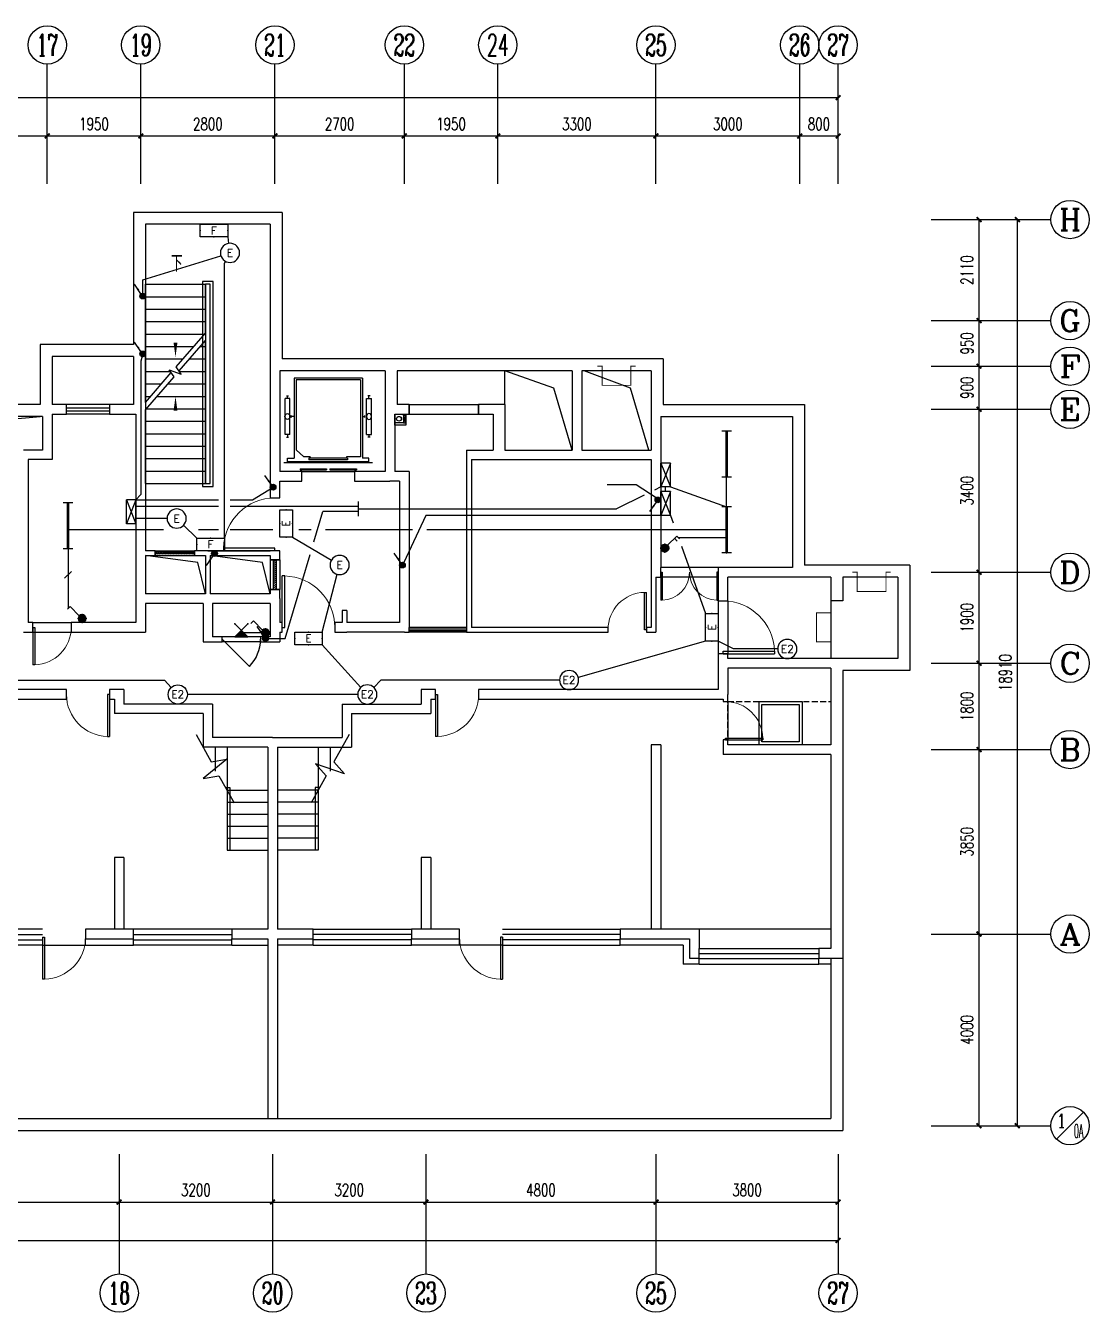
# Model space of a CAD drawing. Extents: x 4483338 to 4539422, y -272073 to -243787.
# Drawn here: x 4517231 to 4539422, y -270634 to -243787 of the extents above; entities that cross this region are included whole.
import ezdxf
from ezdxf.enums import TextEntityAlignment as Align

# ---------------------------------------------------------------- set-up
doc = ezdxf.new("R2010")
doc.units = 0
doc.header["$LTSCALE"] = 1000
doc.header["$MEASUREMENT"] = 0
doc.linetypes.add('2标准层左边户_t8$0$DASH', pattern=[0.35, 0.25, -0.1])
doc.linetypes.add('DASH', pattern=[0.35, 0.25, -0.1])
for name, color, linetype in [('EQUIP-照明', 3, 'Continuous'), ('LAYER3', 7, 'Continuous'), ('LAYER7', 7, 'Continuous'), ('SURFACE', 6, 'Continuous'), ('TEL_TEXT', 7, 'Continuous'), ('图层1', 7, 'Continuous'), ('图层2', 7, 'Continuous')]:
    doc.layers.add(name, color=color, linetype=linetype)
doc.styles.add('_TCH_AXIS', font='COMPLEX', dxfattribs={"bigfont": 'GBCBIG'})
doc.styles.add('_TCH_DIM', font='SIMPLEX', dxfattribs={"bigfont": 'GBCBIG'})
doc.styles.add('_TCH_DIM_T3', font='SIMPLEX', dxfattribs={"width": 0.705882, "bigfont": 'GBCBIG'})
doc.styles.add('_TEL_ATTDEF', font='simplex.shx', dxfattribs={"width": 0.8, "height": 3, "bigfont": 'hztxt.shx'})
doc.styles.add('_TEL_DIM', font='SIMPLEX', dxfattribs={"width": 0.8, "height": 3.5, "bigfont": 'HZTXT'})
doc.styles.get("Standard").update_dxf_attribs({"font": 'gbenor.shx', "bigfont": 'gbcbig.shx'})

# ---------------------------------------------------------------- blocks, each defined once
blk = doc.blocks.new('_ArchTick')
at = {"color": 0, "linetype": 'ByBlock', "const_width": 0.4}
blk.add_lwpolyline([(-0.5, -0.5), (0.5, 0.5)], dxfattribs=at)
blk = doc.blocks.new('A$C489F0888')
at = {"layer": 'LAYER7', "color": 3, "linetype": 'Continuous', "ltscale": 0.001}
for p, q in [((0, 500), (0, 0)), ((0, 0), (200, 500)), ((200, 0), (0, 500)), ((0, 500), (200, 500)), ((200, 500), (200, 0)), ((0, 0), (200, 0))]:
    blk.add_line(p, q, dxfattribs=at)
blk = doc.blocks.new('$equip$00001159')
for p, q in [((-1.2, 0.25), (-1.2, -0.25)), ((-1.2, 0), (1.2, 0)), ((1.2, 0.25), (1.2, -0.25))]:
    blk.add_line(p, q)
at = {"const_width": 0.14}
blk.add_lwpolyline([(-1.2, 0), (1.2, 0)], dxfattribs=at)
at = {"layer": 'EQUIP-照明'}
for p in [(-1.2, 0), (0, 0), (1.2, 0)]:
    blk.add_point(p, dxfattribs=at)
at = {"layer": 'EQUIP-照明', "flags": 9}
blk.add_attdef('A', (0, 0), '', height=0.00002, dxfattribs=at)
blk = doc.blocks.new('$equip$00001963')
for p, q in [((0.147, 0.356), (0.625, 0.833)), ((0.512, 0.72), (0.653, 0.579)), ((0.625, 0.833), (0.766, 0.692))]:
    blk.add_line(p, q)
blk.add_circle((0, 0.208), 0.208)
for p in [(-0.208, 0.208), (0, 0.417), (0, 0), (0.208, 0.208)]:
    blk.add_point(p)
for points in [[(-0.18, 0.313), (0.18, 0.313), (-0.208, 0.208), (0.208, 0.208)], [(-0.18, 0.104), (0.18, 0.104), (-0.208, 0.208), (0.208, 0.208)], [(-0.104, 0.389), (0.104, 0.389), (-0.18, 0.313), (0.18, 0.313)], [(-0.104, 0.028), (0.104, 0.028), (-0.18, 0.104), (0.18, 0.104)], [(0, 0.417), (0, 0.417), (-0.104, 0.389), (0.104, 0.389)], [(0, 0), (0, 0), (-0.104, 0.028), (0.104, 0.028)]]:
    blk.add_solid(points)
at = {"layer": 'TEL_TEXT', "style": '_TEL_DIM', "flags": 1}
blk.add_attdef('A', text='', height=0.00002, dxfattribs=at).set_placement((0, 0), align=Align.MIDDLE_CENTER)
blk = doc.blocks.new('$equip$00001962')
for p, q in [((0.147, 0.356), (0.625, 0.833)), ((0.625, 0.833), (0.766, 0.692))]:
    blk.add_line(p, q)
blk.add_circle((0, 0.208), 0.208)
for p in [(-0.208, 0.208), (0, 0.417), (0, 0), (0.208, 0.208)]:
    blk.add_point(p)
for points in [[(-0.18, 0.313), (0.18, 0.313), (-0.208, 0.208), (0.208, 0.208)], [(-0.18, 0.104), (0.18, 0.104), (-0.208, 0.208), (0.208, 0.208)], [(-0.104, 0.389), (0.104, 0.389), (-0.18, 0.313), (0.18, 0.313)], [(-0.104, 0.028), (0.104, 0.028), (-0.18, 0.104), (0.18, 0.104)], [(0, 0.417), (0, 0.417), (-0.104, 0.389), (0.104, 0.389)], [(0, 0), (0, 0), (-0.104, 0.028), (0.104, 0.028)]]:
    blk.add_solid(points)
at = {"layer": 'TEL_TEXT', "style": '_TEL_DIM', "flags": 1}
blk.add_attdef('A', text='', height=0.00002, dxfattribs=at).set_placement((0, 0), align=Align.MIDDLE_CENTER)
blk = doc.blocks.new('$equip$00001154')
for p, q in [((0, 0.283), (0, -0.283)), ((0, 0.283), (0.566, -0.283)), ((0.566, 0.283), (0, -0.283))]:
    blk.add_line(p, q)
for p in [(0, 0.004), (0.283, 0), (0.566, 0.283), (0.566, -0.283)]:
    blk.add_point(p)
blk.add_solid([(0, -0.283), (0.283, 0), (0, 0.283)])
at = {"layer": 'TEL_TEXT', "style": '_TEL_DIM', "flags": 1}
blk.add_attdef('A', text='', height=0.00002, dxfattribs=at).set_placement((0, 0), align=Align.MIDDLE_CENTER)
blk = doc.blocks.new('$equip$00001838')
blk.add_circle((0, 0), 0.5)
at = {"color": 7, "style": '_TEL_DIM'}
blk.add_attdef('$TEXT$', text='', height=0.4, dxfattribs=at).set_placement((0, 0), align=Align.MIDDLE_CENTER)
at = {"color": 7, "style": '_TEL_DIM', "flags": 1}
blk.add_attdef('A', text='', height=0.00002, dxfattribs=at).set_placement((0, 0), align=Align.MIDDLE_CENTER)
blk = doc.blocks.new('$equip$00001776')
for p, q in [((0.72, 0.66), (-0.72, 0.66)), ((-0.72, 0.66), (-0.72, 0)), ((-0.72, 0), (0.72, 0)), ((0.72, 0), (0.72, 0.66))]:
    blk.add_line(p, q)
for p in [(-0.72, 0.33), (0, 0.66), (0, 0), (0.72, 0.33)]:
    blk.add_point(p)
at = {"color": 7, "style": '_TEL_DIM'}
blk.add_attdef('$TEXT$', text='', height=0.4, dxfattribs=at).set_placement((0, 0.33), align=Align.MIDDLE_CENTER)
at = {"color": 7, "style": '_TEL_DIM', "flags": 1}
blk.add_attdef('A', text='', height=0.00002, dxfattribs=at).set_placement((0, 0), align=Align.MIDDLE_CENTER)
blk = doc.blocks.new('$TCHSYS$WIN2D')
for p, q in [((-0.5, 0.5), (0.5, 0.5)), ((0.5, 0.167), (-0.5, 0.167)), ((0.5, -0.167), (-0.5, -0.167)), ((-0.5, -0.5), (0.5, -0.5))]:
    blk.add_line(p, q)
blk = doc.blocks.new('$TCHSYS$DOOR2D')
for p, q in [((0.45, 0.975), (0.5, 0.975)), ((0.45, 0), (0.45, 0.975)), ((0.5, 0), (0.5, 0.975)), ((0.5, 0), (0.45, 0))]:
    blk.add_line(p, q)
at = {"lineweight": 13}
blk.add_arc((0.475, 0), 0.975, 91.4693, 180, dxfattribs=at)
blk = doc.blocks.new('$WINLIB2D$00000039')
at = {"color": 0}
for points in [[(-0.5, 0.5), (-0.5, -0.5)], [(0.5, 0.5), (-0.5, 0.5)], [(0.5, -0.5), (0.5, 0.5)], [(-0.5, 0.167), (0.5, 0.167)], [(-0.452, -0.167), (-0.5, 0.084)], [(-0.384, -0.167), (-0.448, 0.167)], [(-0.316, -0.167), (-0.38, 0.167)], [(-0.248, -0.167), (-0.312, 0.167)], [(-0.18, -0.167), (-0.244, 0.167)], [(-0.112, -0.167), (-0.176, 0.167)], [(-0.044, -0.167), (-0.108, 0.167)], [(0.024, -0.167), (-0.04, 0.167)], [(0.092, -0.167), (0.028, 0.167)], [(0.16, -0.167), (0.096, 0.167)], [(0.228, -0.167), (0.164, 0.167)], [(0.296, -0.167), (0.232, 0.167)], [(0.364, -0.167), (0.3, 0.167)], [(0.432, -0.167), (0.368, 0.167)], [(0.5, -0.167), (0.436, 0.167)], [(-0.5, -0.167), (0.5, -0.167)], [(0.5, -0.5), (-0.5, -0.5)]]:
    blk.add_lwpolyline(points, dxfattribs=at)
blk = doc.blocks.new('$DorLib2D$00000114')
at = {"color": 0}
blk.add_line((0.5, 0), (-0.207, 0.707), dxfattribs=at)
blk.add_arc((0.5, 0), 1, 135, 180, dxfattribs=at)
blk = doc.blocks.new('$DorLib2D$00000001')
for p, q in [((0.45, 0.975), (0.5, 0.975)), ((0.45, 0), (0.45, 0.975)), ((0.5, 0), (0.5, 0.975)), ((0.5, 0), (0.45, 0))]:
    blk.add_line(p, q)
at = {"lineweight": 13}
blk.add_arc((0.475, 0), 0.975, 91.4693, 180, dxfattribs=at)
blk = doc.blocks.new('$DORLIB2D$00000127')
at = {"color": 0}
for points in [[(-0.533, 0.795), (-0.533, 0.69)], [(-0.033, 0.795), (-0.533, 0.795)], [(-0.033, 0.795), (-0.033, 0.69)], [(0.533, 0.795), (0.033, 0.795)], [(0.033, 0.795), (0.033, 0.69)], [(0.533, 0.795), (0.533, 0.69)], [(-0.033, 0.69), (-0.533, 0.69)], [(0.5, 0.5), (-0.5, 0.5)], [(0.533, 0.69), (0.033, 0.69)]]:
    blk.add_lwpolyline(points, dxfattribs=at)
blk = doc.blocks.new('$DorLib2D$00000002')
for p, q in [((-0.5, 0), (-0.5, 0.4875)), ((-0.475, 0.4875), (-0.5, 0.4875)), ((-0.475, 0), (-0.475, 0.4875)), ((0.475, 0), (0.475, 0.4875)), ((0.475, 0.4875), (0.5, 0.4875)), ((0.5, 0), (0.5, 0.4875)), ((-0.5, 0), (-0.475, 0)), ((0.5, 0), (0.475, 0))]:
    blk.add_line(p, q)
at = {"lineweight": 13}
for centre, start, end in [((-0.4875, 0), 0, 88.53072), ((0.4875, 0), 91.46928, 180)]:
    blk.add_arc(centre, 0.4875, start, end, dxfattribs=at)

msp = doc.modelspace()

# ---------------------------------------------------------------- hatches: boundary and pattern name
at = {"layer": 'LAYER3'}
h = msp.add_hatch(color=0, dxfattribs=at)
edge = h.paths.add_edge_path()
edge.add_arc((4519671, -249428), 60, 0, 360)
h = msp.add_hatch(color=0, dxfattribs=at)
edge = h.paths.add_edge_path()
edge.add_arc((4519671, -250636), 60, 0, 360)
h = msp.add_hatch(color=0, dxfattribs=at)
edge = h.paths.add_edge_path()
edge.add_arc((4522391, -253416), 60, 0, 360)
h = msp.add_hatch(color=0, dxfattribs=at)
edge = h.paths.add_edge_path()
edge.add_arc((4530421, -253682), 60, 0, 360)
h = msp.add_hatch(color=0, dxfattribs=at)
edge = h.paths.add_edge_path()
edge.add_arc((4521170, -254801), 60, 0, 360)
h = msp.add_hatch(color=0, dxfattribs=at)
edge = h.paths.add_edge_path()
edge.add_arc((4525091, -255041), 60, 0, 360)
h = msp.add_hatch(color=0, dxfattribs=at)
edge = h.paths.add_edge_path()
edge.add_arc((4522231, -256571), 60, 0, 360)

# ---------------------------------------------------------------- linework, layer by layer
at = {"color": 7}
for p, q in [((4517681, -247087), (4517681, -244587)), ((4519631, -247087), (4519631, -244587)), ((4522431, -247087), (4522431, -244587)), ((4525131, -247087), (4525131, -244587)), ((4527081, -247087), (4527081, -244587)), ((4530381, -247087), (4530381, -244587)), ((4533381, -247087), (4533381, -244587)), ((4534181, -247087), (4534181, -244587)), ((4534181, -247087), (4534181, -245037)), ((4486981, -245287), (4534181, -245287)), ((4517681, -247087), (4517681, -245837)), ((4517681, -247087), (4517681, -245837)), ((4519631, -247087), (4519631, -245837)), ((4519631, -247087), (4519631, -245837)), ((4522431, -247087), (4522431, -245837)), ((4522431, -247087), (4522431, -245837)), ((4525131, -247087), (4525131, -245837)), ((4525131, -247087), (4525131, -245837)), ((4527081, -247087), (4527081, -245837)), ((4527081, -247087), (4527081, -245837)), ((4530381, -247087), (4530381, -245837)), ((4530381, -247087), (4530381, -245837)), ((4533381, -247087), (4533381, -245837)), ((4533381, -247087), (4533381, -245837)), ((4534181, -247087), (4534181, -245837)), ((4514381, -246087), (4517681, -246087)), ((4517681, -246087), (4519631, -246087)), ((4519631, -246087), (4522431, -246087)), ((4522431, -246087), (4525131, -246087)), ((4525131, -246087), (4527081, -246087)), ((4527081, -246087), (4530381, -246087)), ((4530381, -246087), (4533381, -246087)), ((4533381, -246087), (4534181, -246087)), ((4519481, -247681), (4519481, -250441)), ((4522581, -247681), (4519481, -247681)), ((4522581, -247681), (4522581, -250741)), ((4519731, -247931), (4519731, -250541)), ((4522331, -247931), (4519731, -247931)), ((4522331, -247931), (4522331, -250891)), ((4536122, -247831), (4538622, -247831)), ((4536122, -247831), (4538172, -247831)), ((4536122, -247831), (4537372, -247831)), ((4537122, -249941), (4537122, -247831)), ((4537922, -266741), (4537922, -247831)), ((4519731, -251647), (4519731, -249181)), ((4519731, -249181), (4520981, -249181)), ((4520981, -250203), (4520981, -249181)), ((4519731, -249441), (4520981, -249441)), ((4519731, -249701), (4520981, -249701)), ((4536122, -249941), (4538622, -249941)), ((4536122, -249941), (4537372, -249941)), ((4536122, -249941), (4537372, -249941)), ((4537122, -250891), (4537122, -249941)), ((4519731, -249961), (4520981, -249961)), ((4520373, -250906), (4520981, -250203)), ((4517531, -250441), (4517531, -251691)), ((4519481, -250441), (4517531, -250441)), ((4519731, -250221), (4520965, -250221)), ((4520431, -250991), (4520981, -250356)), ((4520981, -253341), (4520981, -250356)), ((4517781, -250691), (4517781, -251691)), ((4519481, -250691), (4517781, -250691)), ((4519481, -250691), (4519481, -251691)), ((4519731, -250481), (4520740, -250481)), ((4519731, -250541), (4519731, -251791)), ((4519731, -250741), (4520515, -250741)), ((4520647, -250741), (4520981, -250741)), ((4520872, -250481), (4520981, -250481)), ((4524831, -250741), (4522581, -250741)), ((4528731, -250741), (4524831, -250741)), ((4530531, -250741), (4528731, -250741)), ((4530531, -250741), (4530531, -251691)), ((4519731, -251001), (4520251, -251001)), ((4520326, -251112), (4520226, -250964)), ((4520226, -250964), (4520477, -251060)), ((4520477, -251060), (4520373, -250906)), ((4520437, -251001), (4520981, -251001)), ((4522331, -250891), (4522331, -253191)), ((4522531, -250991), (4522531, -253091)), ((4524731, -250991), (4522531, -250991)), ((4524731, -250991), (4524731, -251791)), ((4524981, -250991), (4524981, -251691)), ((4528631, -250991), (4524981, -250991)), ((4527231, -251691), (4527231, -250991)), ((4528631, -250991), (4528631, -252641)), ((4528831, -250991), (4528831, -252641)), ((4530281, -250991), (4528831, -250991)), ((4530281, -250991), (4530281, -251791)), ((4536122, -250891), (4538622, -250891)), ((4536122, -250891), (4537372, -250891)), ((4536122, -250891), (4537372, -250891)), ((4537122, -251791), (4537122, -250891)), ((4519731, -251647), (4520268, -251026)), ((4519731, -251799), (4520326, -251112)), ((4519731, -251261), (4520065, -251261)), ((4520197, -251261), (4520981, -251261)), ((4524258, -251139), (4522829, -251139)), ((4522829, -251139), (4522829, -252814)), ((4524216, -251178), (4522871, -251178)), ((4522871, -251178), (4522871, -252635)), ((4524216, -251178), (4524216, -252783)), ((4524258, -251139), (4524258, -252814)), ((4519731, -251521), (4519839, -251521)), ((4519972, -251521), (4520981, -251521)), ((4522671, -251513), (4522717, -251513)), ((4522694, -251563), (4522694, -251513)), ((4524416, -251513), (4524370, -251513)), ((4524393, -251563), (4524393, -251513)), ((4517531, -251691), (4514381, -251691)), ((4518081, -251691), (4517781, -251691)), ((4518081, -251891), (4518081, -251691)), ((4519481, -251691), (4518981, -251691)), ((4518981, -251691), (4518981, -251891)), ((4519731, -251791), (4519731, -254741)), ((4519731, -253341), (4519731, -251799)), ((4519747, -251781), (4520981, -251781)), ((4522644, -252320), (4522644, -251563)), ((4522744, -251563), (4522644, -251563)), ((4522744, -252320), (4522744, -251563)), ((4524343, -252320), (4524343, -251563)), ((4524343, -251563), (4524443, -251563)), ((4524443, -252320), (4524443, -251563)), ((4524731, -251791), (4524731, -253091)), ((4525231, -251691), (4524981, -251691)), ((4525231, -251891), (4525231, -251691)), ((4525231, -251691, 800), (4526681, -251691, 800)), ((4527231, -251691), (4526681, -251691)), ((4526681, -251691), (4526681, -251891)), ((4527231, -251691), (4527231, -252641)), ((4530281, -251791), (4530281, -252641)), ((4530531, -251691), (4533481, -251691)), ((4533481, -251691), (4533481, -255041)), ((4536122, -251791), (4538622, -251791)), ((4536122, -251791), (4537372, -251791)), ((4536122, -251791), (4537372, -251791)), ((4537122, -255191), (4537122, -251791)), ((4517581, -251941), (4514481, -251941)), ((4517581, -251941), (4517581, -252641)), ((4517781, -251891), (4517781, -252841)), ((4517781, -251891), (4518081, -251891)), ((4518981, -251891), (4519531, -251891)), ((4519531, -251891), (4519531, -254841)), ((4519731, -252041), (4520981, -252041)), ((4522778, -251965), (4522778, -251919)), ((4522829, -251942), (4522778, -251942)), ((4524258, -251942), (4524309, -251942)), ((4524309, -251965), (4524309, -251919)), ((4524931, -251891), (4525231, -251891)), ((4524931, -251891), (4524931, -253091)), ((4525231, -251891, 800), (4526681, -251891, 800)), ((4526681, -251891), (4526981, -251891)), ((4526981, -251891), (4526981, -252641)), ((4530481, -251941), (4533231, -251941)), ((4530481, -251941), (4530481, -252741)), ((4533231, -251941), (4533231, -255091)), ((4519731, -252301), (4520981, -252301)), ((4522744, -252320), (4522644, -252320)), ((4522694, -252320), (4522694, -252371)), ((4524343, -252320), (4524443, -252320)), ((4524393, -252320), (4524393, -252371)), ((4519731, -252561), (4520981, -252561)), ((4522671, -252371), (4522717, -252371)), ((4524416, -252371), (4524370, -252371)), ((4517581, -252641), (4517181, -252641)), ((4517281, -252841), (4517281, -256241)), ((4517781, -252841), (4517281, -252841)), ((4519731, -252821), (4520981, -252821)), ((4522694, -252814), (4522829, -252814)), ((4522694, -252884), (4522694, -252814)), ((4524393, -252884), (4522694, -252884)), ((4523034, -252783), (4522871, -252635)), ((4523165, -252783), (4523034, -252783)), ((4523947, -252814), (4523140, -252814)), ((4523140, -252814), (4523140, -252845)), ((4523947, -252845), (4523140, -252845)), ((4523165, -252783), (4523165, -252814)), ((4523922, -252783), (4523922, -252814)), ((4524216, -252783), (4523922, -252783)), ((4523947, -252814), (4523947, -252845)), ((4524393, -252814), (4524258, -252814)), ((4524393, -252884), (4524393, -252814)), ((4526431, -252641), (4526981, -252641)), ((4526431, -252641), (4526431, -256341)), ((4526531, -252841), (4527081, -252841)), ((4526531, -252841), (4526531, -256341)), ((4527081, -252841), (4528731, -252841)), ((4527231, -252641), (4528631, -252641)), ((4528731, -252841), (4530281, -252841)), ((4528831, -252641), (4530281, -252641)), ((4530281, -252841), (4530281, -255191)), ((4530481, -252741), (4530481, -255091)), ((4519731, -253081), (4520981, -253081)), ((4522993, -253091), (4522531, -253091)), ((4524468, -252907), (4522618, -252907)), ((4522993, -253291), (4522993, -253091)), ((4524731, -253091), (4524093, -253091)), ((4524093, -253091), (4524093, -253291)), ((4525231, -253091), (4524931, -253091)), ((4525231, -253091), (4525231, -256341)), ((4519731, -253341), (4520981, -253341)), ((4522331, -253191), (4522331, -253641)), ((4522531, -253641), (4522531, -253291)), ((4522531, -253291), (4522993, -253291)), ((4524093, -253291), (4524831, -253291)), ((4525031, -253291), (4524831, -253291)), ((4525031, -253291), (4525031, -256241)), ((4522331, -253641), (4522531, -253641)), ((4519931, -254741), (4519731, -254741)), ((4519931, -254841), (4519931, -254741)), ((4521030, -254741), (4520751, -254741)), ((4520751, -254741), (4520751, -254841)), ((4521030, -254741), (4522331, -254741)), ((4522531, -254741), (4522331, -254741)), ((4522531, -254841), (4522531, -254741)), ((4519531, -254841), (4519531, -255741)), ((4519731, -254841), (4519931, -254841)), ((4519731, -254841), (4519731, -255641)), ((4520751, -254841), (4520981, -254841)), ((4520981, -254841), (4520981, -255641)), ((4521081, -254841), (4521081, -255641)), ((4521081, -254841), (4522331, -254841)), ((4522331, -254841), (4522331, -254931)), ((4522331, -254931), (4522531, -254931)), ((4522531, -254931), (4522531, -254841)), ((4534181, -255041), (4533481, -255041)), ((4535681, -255041), (4534181, -255041)), ((4535681, -255041), (4535681, -257241)), ((4530281, -255191), (4530281, -256341)), ((4530381, -255291), (4530481, -255291)), ((4530381, -255291), (4530381, -256441)), ((4531681, -255091), (4530481, -255091)), ((4530481, -255291), (4530481, -255091)), ((4531681, -255291), (4530481, -255291)), ((4531781, -255091), (4531681, -255091)), ((4531681, -255091), (4531681, -255291)), ((4531681, -255291), (4531681, -255791)), ((4533231, -255091), (4531781, -255091)), ((4533381, -255291), (4531881, -255291)), ((4531881, -255791), (4531881, -255291)), ((4534031, -255291), (4533381, -255291)), ((4534031, -255291), (4534031, -255791)), ((4534281, -255291), (4534281, -255791)), ((4535431, -255291), (4534281, -255291)), ((4535431, -255291), (4535431, -256991)), ((4536122, -255191), (4538622, -255191)), ((4536122, -255191), (4537372, -255191)), ((4536122, -255191), (4537372, -255191)), ((4537122, -257091), (4537122, -255191)), ((4522531, -255551), (4522331, -255551)), ((4522331, -255551), (4522331, -255641)), ((4522531, -255741), (4522531, -255551)), ((4519531, -255741), (4519531, -256241)), ((4520981, -255641), (4519731, -255641)), ((4520931, -255841), (4519731, -255841)), ((4519731, -255841), (4519731, -256441)), ((4520931, -255841), (4520931, -256641)), ((4522331, -255641), (4521081, -255641)), ((4522331, -255841), (4521131, -255841)), ((4521131, -255841), (4521131, -256541)), ((4522331, -255841), (4522331, -256341)), ((4522531, -255741), (4522531, -256241)), ((4531681, -255791), (4531881, -255791)), ((4531681, -255791), (4531681, -256891)), ((4531881, -255791), (4531881, -256891)), ((4534031, -255791), (4534031, -256991)), ((4534281, -255791), (4534031, -255791)), ((4523831, -255991), (4523831, -256241)), ((4523931, -255991), (4523831, -255991)), ((4523931, -255991), (4523931, -256241)), ((4517381, -256241), (4517281, -256241)), ((4517381, -256241), (4518181, -256241)), ((4517381, -256441), (4517381, -256241)), ((4519531, -256241), (4518181, -256241)), ((4518181, -256241), (4518181, -256441)), ((4522331, -256341), (4522331, -256541)), ((4522581, -256241), (4522531, -256241)), ((4522581, -256441), (4522581, -256241)), ((4523831, -256241), (4523681, -256241)), ((4523681, -256241), (4523681, -256441)), ((4525031, -256241), (4523931, -256241)), ((4525231, -256441), (4525231, -256341)), ((4526431, -256341), (4526431, -256441)), ((4529381, -256341), (4526531, -256341)), ((4529381, -256441), (4529381, -256341)), ((4530281, -256341), (4530181, -256341)), ((4530181, -256341), (4530181, -256441)), ((4517181, -256441), (4517381, -256441)), ((4517381, -256441), (4518181, -256441)), ((4518181, -256441), (4519731, -256441)), ((4520931, -256641), (4521331, -256641)), ((4521331, -256541), (4521131, -256541)), ((4521331, -256641), (4521331, -256541)), ((4522131, -256541), (4521331, -256541)), ((4522131, -256641), (4521331, -256641)), ((4522331, -256541), (4522131, -256541)), ((4522131, -256541), (4522131, -256641)), ((4522131, -256641), (4522531, -256641)), ((4522531, -256441), (4522581, -256441)), ((4522531, -256441), (4522531, -256641)), ((4523681, -256441), (4523931, -256441)), ((4525131, -256441), (4523931, -256441)), ((4525131, -256441), (4525231, -256441)), ((4526431, -256441), (4526531, -256441)), ((4526531, -256441), (4529381, -256441)), ((4530181, -256441), (4530381, -256441)), ((4531881, -256891), (4531681, -256891)), ((4531681, -256891), (4531681, -257091)), ((4531881, -256991), (4531881, -256891)), ((4531681, -257091), (4531681, -257641)), ((4534181, -256991), (4531881, -256991)), ((4535431, -256991), (4534181, -256991)), ((4536122, -257091), (4538622, -257091)), ((4536122, -257091), (4537372, -257091)), ((4536122, -257091), (4537372, -257091)), ((4537122, -258891), (4537122, -257091)), ((4531881, -257191), (4531881, -257741)), ((4534031, -257191), (4531881, -257191)), ((4534031, -257191), (4534031, -258791)), ((4534281, -257241), (4534281, -258891)), ((4535681, -257241), (4534281, -257241)), ((4518081, -257641), (4513081, -257641)), ((4518081, -257841), (4518081, -257641)), ((4519281, -257641), (4518981, -257641)), ((4518981, -257641), (4518981, -257841)), ((4519281, -257641), (4519281, -257941)), ((4525481, -257641), (4525481, -257941)), ((4525781, -257641), (4525481, -257641)), ((4525781, -257841), (4525781, -257641)), ((4531681, -257641), (4526681, -257641)), ((4526681, -257641), (4526681, -257841)), ((4512981, -257841), (4518081, -257841)), ((4518981, -257841), (4519081, -257841)), ((4519081, -257841), (4519081, -258141)), ((4521131, -257941), (4519281, -257941)), ((4521131, -257941), (4521131, -258641)), ((4523831, -257941), (4525481, -257941)), ((4523831, -257941), (4523831, -258641)), ((4525681, -257841), (4525681, -258141)), ((4525681, -257841), (4525781, -257841)), ((4526681, -257841), (4531781, -257841)), ((4531781, -257841), (4531781, -257891)), ((4531781, -257891), (4531881, -257891)), ((4531881, -257891), (4531881, -257741)), ((4531881, -257891), (4531881, -258691)), ((4520931, -258141), (4519081, -258141)), ((4520931, -258141), (4520931, -258841)), ((4524031, -258141), (4525681, -258141)), ((4524031, -258141), (4524031, -258841)), ((4522381, -258641), (4521131, -258641)), ((4522381, -258641), (4523831, -258641)), ((4530281, -258791), (4530281, -262641)), ((4530481, -258791), (4530281, -258791)), ((4530481, -258791), (4530481, -262641)), ((4531881, -258691), (4531781, -258691)), ((4531781, -258691), (4531781, -258991)), ((4531881, -258791), (4531881, -258691)), ((4534031, -258791), (4531881, -258791)), ((4522281, -258841), (4520931, -258841)), ((4521181, -258841), (4521181, -259345)), ((4521431, -258841), (4521431, -259741)), ((4522281, -258841), (4522281, -262641)), ((4522481, -258841), (4524031, -258841)), ((4522481, -258841), (4522481, -262641)), ((4523331, -258841), (4523331, -259741)), ((4523581, -258841), (4523581, -259345)), ((4534031, -258991), (4531781, -258991)), ((4534031, -258991), (4534031, -263041)), ((4534281, -258891), (4534281, -263241)), ((4536122, -258891), (4538622, -258891)), ((4536122, -258891), (4537372, -258891)), ((4536122, -258891), (4537372, -258891)), ((4537122, -262741), (4537122, -258891)), ((4521398, -259681), (4521491, -259681)), ((4521431, -259741), (4522281, -259741)), ((4521491, -259681), (4521491, -260991)), ((4523331, -259741), (4522481, -259741)), ((4523364, -259681), (4523271, -259681)), ((4523271, -259681), (4523271, -260991)), ((4521431, -259991), (4522281, -259991)), ((4523331, -259991), (4522481, -259991)), ((4521431, -260241), (4522281, -260241)), ((4523331, -260241), (4522481, -260241)), ((4521431, -260491), (4522281, -260491)), ((4523331, -260491), (4522481, -260491)), ((4521431, -260741), (4522281, -260741)), ((4523331, -260741), (4522481, -260741)), ((4519081, -261141), (4519081, -262641)), ((4519281, -261141), (4519081, -261141)), ((4519281, -261141), (4519281, -262641)), ((4521431, -260991), (4522281, -260991)), ((4523331, -260991), (4522481, -260991)), ((4525481, -261141), (4525481, -262641)), ((4525681, -261141), (4525481, -261141)), ((4525681, -261141), (4525681, -262641)), ((4519481, -262641), (4518481, -262641)), ((4518481, -262641), (4518481, -262841)), ((4519281, -262641), (4519081, -262641)), ((4519481, -262841), (4519481, -262641)), ((4522281, -262641), (4521531, -262641)), ((4521531, -262641), (4521531, -262841)), ((4523231, -262641), (4522481, -262641)), ((4523231, -262841), (4523231, -262641)), ((4526281, -262641), (4525281, -262641)), ((4525281, -262641), (4525281, -262841)), ((4525681, -262641), (4525481, -262641)), ((4526281, -262841), (4526281, -262641)), ((4531281, -262641), (4529631, -262641)), ((4529631, -262641), (4529631, -262841)), ((4530481, -262641), (4530281, -262641)), ((4534031, -262641), (4531281, -262641)), ((4531281, -262641), (4531281, -263041)), ((4536122, -262741), (4538622, -262741)), ((4536122, -262741), (4537372, -262741)), ((4536122, -262741), (4537372, -262741)), ((4537122, -266741), (4537122, -262741)), ((4517581, -262971), (4518481, -262971)), ((4518481, -262841), (4519481, -262841)), ((4521531, -262841), (4522281, -262841)), ((4522281, -262841), (4522281, -266591)), ((4522481, -262841), (4523231, -262841)), ((4522481, -262841), (4522481, -266591)), ((4525281, -262841), (4526281, -262841)), ((4527181, -262971), (4526281, -262971)), ((4529631, -262841), (4531081, -262841)), ((4531081, -262841), (4531081, -263241)), ((4531281, -263241), (4531281, -263041)), ((4531281, -263041), (4531281, -263041)), ((4534031, -263041), (4533781, -263041)), ((4533781, -263041), (4533781, -263241)), ((4531081, -263241), (4531281, -263241)), ((4533781, -263241), (4534281, -263241)), ((4534031, -263241), (4534031, -266591)), ((4534281, -263241), (4534281, -266841)), ((4538739, -267024), (4539305, -266459)), ((4510581, -266591), (4522381, -266591)), ((4510581, -266841), (4522381, -266841)), ((4522381, -266591), (4534031, -266591)), ((4522381, -266841), (4534281, -266841)), ((4536122, -266741), (4538622, -266741)), ((4536122, -266741), (4538172, -266741)), ((4536122, -266741), (4537372, -266741)), ((4519181, -267334), (4519181, -269834)), ((4519181, -267334), (4519181, -268584)), ((4519181, -267334), (4519181, -268584)), ((4522381, -267334), (4522381, -269834)), ((4522381, -267334), (4522381, -268584)), ((4522381, -267334), (4522381, -268584)), ((4525581, -267334), (4525581, -269834)), ((4525581, -267334), (4525581, -268584)), ((4525581, -267334), (4525581, -268584)), ((4530381, -267334), (4530381, -269834)), ((4530381, -267334), (4530381, -268584)), ((4530381, -267334), (4530381, -268584)), ((4534181, -267334), (4534181, -269834)), ((4534181, -267334), (4534181, -269384)), ((4534181, -267334), (4534181, -268584)), ((4514381, -268334), (4519181, -268334)), ((4519181, -268334), (4522381, -268334)), ((4522381, -268334), (4525581, -268334)), ((4525581, -268334), (4530381, -268334)), ((4530381, -268334), (4534181, -268334)), ((4486981, -269134), (4534181, -269134))]:
    msp.add_line(p, q, dxfattribs=at)
at = {"color": 7, "linetype": 'DASH'}
for p, q in [((4525231, -251691), (4525231, -251891)), ((4526681, -251891), (4526681, -251691))]:
    msp.add_line(p, q, dxfattribs=at)
at = {"color": 7, "linetype": '2标准层左边户_t8$0$DASH', "ltscale": 10}
for p, q in [((4525161, -252071), (4525111, -251921)), ((4525111, -252071), (4525161, -251921))]:
    msp.add_line(p, q, dxfattribs=at)
at = {"color": 7}
for points in [[(4520356, -249021, 0, 0, 0), (4520356, -250701, 0, 80, 0), (4520356, -250401, 0, 0, 0)], [(4520356, -253501, 0, 0, 0), (4520356, -251521, 0, 80, 0), (4520356, -251821, 0, 0, 0)]]:
    msp.add_lwpolyline(points, format="xyseb", dxfattribs=at)
for points in [[(4521141, -249121), (4520921, -249121), (4520921, -253401), (4521141, -253401)], [(4521081, -249181), (4520981, -249181), (4520981, -253341), (4521081, -253341)], [(4525070, -252014), (4525080, -252014), (4525080, -251964), (4525070, -251964)], [(4533431, -258791), (4532531, -258791), (4532531, -257891), (4533431, -257891)], [(4533371, -258731), (4532591, -258731), (4532591, -257951), (4533371, -257951)]]:
    msp.add_lwpolyline(points, close=True, dxfattribs=at)
for points in [[(4528631, -252641), (4528253, -251347), (4527231, -250991)], [(4530231, -252641), (4529853, -251347), (4528881, -250991)], [(4514531, -252641), (4514897, -252179), (4517531, -251941)], [(4525161, -251891), (4525161, -252121), (4524931, -252121)], [(4525111, -251891), (4525111, -252071), (4524931, -252071)], [(4524931, -252121), (4524931, -251891), (4525161, -251891)], [(4520981, -255641), (4520819, -254990), (4519731, -254841)], [(4522331, -255641), (4522169, -254990), (4521081, -254841)], [(4520785, -258579), (4521099, -259144), (4521430, -259091), (4520933, -259494), (4521263, -259439), (4521577, -260004)], [(4523977, -258579), (4523663, -259144), (4523883, -259397), (4523278, -259188), (4523499, -259439), (4523185, -260004)], [(4521431, -259741), (4521431, -260991)], [(4523331, -259741), (4523331, -260991)]]:
    msp.add_lwpolyline(points, dxfattribs=at)
at = {"color": 7, "const_width": 20}
for points in [[(4529956, -250891), (4529856, -250891), (4529856, -251291), (4529256, -251291), (4529256, -250891), (4529156, -250891)], [(4534481, -255191), (4534581, -255191), (4534581, -255591), (4535181, -255591), (4535181, -255191), (4535281, -255191)], [(4534031, -256041), (4533731, -256041), (4533731, -256641), (4534031, -256641)]]:
    msp.add_lwpolyline(points, dxfattribs=at)
at = {"color": 7, "linetype": '2标准层左边户_t8$0$DASH', "ltscale": 10}
msp.add_lwpolyline([(4525161, -252071), (4525161, -251921), (4525111, -251921), (4525111, -252071)], close=True, dxfattribs=at)
at = {"color": 7, "linetype": 'DASH', "ltscale": 0.5}
msp.add_lwpolyline([(4531881, -257891), (4534031, -257891), (4534031, -258791), (4531881, -258791)], close=True, dxfattribs=at)
at = {"color": 7}
for centre in [(4517681, -244187), (4519631, -244187), (4522431, -244187), (4525131, -244187), (4527081, -244187), (4530381, -244187), (4533381, -244187), (4534181, -244187), (4539022, -247831), (4539022, -249941), (4539022, -250891), (4539022, -251791), (4539022, -255191), (4539022, -257091), (4539022, -258891), (4539022, -262741), (4539022, -266741), (4519181, -270234), (4522381, -270234), (4525581, -270234), (4530381, -270234), (4534181, -270234)]:
    msp.add_circle(centre, 400, dxfattribs=at)
at = {"color": 7, "ltscale": 30}
msp.add_circle((4525018, -251988), 50, dxfattribs=at)
at = {"color": 7}
msp.add_ellipse((4522694, -251942), major_axis=(0, 60.1), ratio=0.918919, start_param=4.712389, end_param=10.995574, dxfattribs=at)
at = {"color": 7, "extrusion": (0, 0, -1)}
msp.add_ellipse((4524393, -251942), major_axis=(0, 60.1), ratio=0.918919, start_param=-1.570796, end_param=4.712389, dxfattribs=at)
at = {"layer": 'LAYER3', "color": 0}
for p, q in [((4519636, -249379), (4519499, -249182)), ((4519636, -250587), (4519499, -250391)), ((4522356, -253367), (4522219, -253171)), ((4530386, -253731), (4530249, -253927)), ((4521136, -254851), (4520998, -255047)), ((4525056, -254992), (4524919, -254795)), ((4522196, -256522), (4522059, -256326))]:
    msp.add_line(p, q, dxfattribs=at)
for points in [[(4519499, -249182, 0, 40, 0), (4519587, -249309, 40, 40, 0)], [(4519499, -250391, 0, 40, 0), (4519587, -250517, 40, 40, 0)], [(4522219, -253171, 0, 40, 0), (4522307, -253297, 40, 40, 0)], [(4530249, -253927, 0, 40, 0), (4530337, -253801, 40, 40, 0)], [(4520998, -255047, 0, 40, 0), (4521087, -254920, 40, 40, 0)], [(4524919, -254795, 0, 40, 0), (4525007, -254922, 40, 40, 0)], [(4522059, -256326, 0, 40, 0), (4522147, -256452, 40, 40, 0)]]:
    msp.add_lwpolyline(points, format="xyseb", dxfattribs=at)
for centre in [(4519671, -249428), (4519671, -250636), (4522391, -253416), (4530421, -253682), (4521170, -254801), (4525091, -255041), (4522231, -256571)]:
    msp.add_circle(centre, 60, dxfattribs=at)
at = {"layer": 'SURFACE'}
for p, q in [((4518481, -262971), (4518481, -262841)), ((4518481, -262971), (4519481, -262971)), ((4519481, -262971), (4519481, -262841)), ((4521531, -262971), (4521531, -262841)), ((4521531, -262971), (4522281, -262971)), ((4523231, -262971), (4522481, -262971)), ((4523231, -262971), (4523231, -262841)), ((4525281, -262971), (4525281, -262841)), ((4526281, -262971), (4525281, -262971)), ((4526281, -262971), (4526281, -262841)), ((4529631, -262971), (4529631, -262841)), ((4530951, -262971), (4529631, -262971)), ((4530951, -262971), (4530951, -263371)), ((4531281, -263371), (4531281, -263241)), ((4533781, -263371), (4533781, -263241)), ((4531281, -263371), (4530951, -263371)), ((4534031, -263371), (4533781, -263371))]:
    msp.add_line(p, q, dxfattribs=at)
at = {"layer": 'TEL_TEXT'}
for p, q in [((4529965, -253366), (4529365, -253366)), ((4530405, -253651), (4529965, -253366))]:
    msp.add_line(p, q, dxfattribs=at)
at = {"layer": 'TEL_TEXT', "color": 0}
msp.add_line((4518184, -255174), (4518042, -255316), dxfattribs=at)
at = {"layer": '图层1', "color": 4}
for p, q in [((4521446, -248195), (4521465, -248329)), ((4519671, -249091), (4521303, -248586)), ((4521376, -248747), (4521400, -248703)), ((4521376, -254477), (4521376, -248747)), ((4519671, -249428), (4519671, -249091)), ((4519671, -250636), (4519630, -250786)), ((4519630, -250786), (4519630, -253569)), ((4521965, -253682), (4522391, -253416)), ((4530481, -253412), (4530350, -253476)), ((4530581, -253504), (4530581, -253412)), ((4530681, -253412), (4531856, -253824)), ((4531856, -253824), (4531856, -253209)), ((4519630, -253569), (4519531, -253682)), ((4519531, -253682), (4521256, -253682)), ((4521496, -253682), (4521965, -253682)), ((4530138, -253581), (4529559, -253867)), ((4519531, -253812), (4521256, -253812)), ((4521496, -253812), (4521961, -253812)), ((4521961, -253812), (4524167, -253812)), ((4523242, -254556), (4523431, -253922)), ((4524167, -253922), (4523431, -253922)), ((4524167, -253867), (4529559, -253867)), ((4520181, -254071), (4519531, -254071)), ((4520800, -254477), (4520525, -254210)), ((4525580, -254004), (4525117, -254986)), ((4530481, -254004), (4525580, -254004)), ((4530681, -254004), (4530737, -254160)), ((4520104, -254304), (4518113, -254304)), ((4521256, -254304), (4520839, -254304)), ((4521994, -254304), (4521496, -254304)), ((4522386, -254304), (4521994, -254304)), ((4522795, -254462), (4523608, -254940)), ((4523190, -254304), (4522926, -254304)), ((4525304, -254304), (4523484, -254304)), ((4531856, -254304), (4525600, -254304)), ((4530843, -254466), (4531856, -254466)), ((4518113, -254701), (4518113, -255951)), ((4530913, -254649), (4531417, -256053)), ((4522644, -256571), (4523165, -254818)), ((4523419, -256441), (4523731, -255234)), ((4522231, -256458), (4521728, -256458)), ((4522231, -256571), (4522644, -256571)), ((4531417, -256629), (4528761, -257387)), ((4532000, -256792), (4531681, -256629)), ((4523419, -256705), (4524223, -257593)), ((4532921, -256792), (4532000, -256792)), ((4516394, -257441), (4520125, -257441)), ((4520125, -257441), (4520268, -257595)), ((4524637, -257441), (4524494, -257595)), ((4528368, -257441), (4524637, -257441)), ((4524158, -257741), (4520604, -257741))]:
    msp.add_line(p, q, dxfattribs=at)
at = {"layer": '图层1', "color": 1}
msp.add_line((4524167, -253712), (4524167, -254022), dxfattribs=at)

# ---------------------------------------------------------------- block references
at = {"color": 7, "xscale": 100, "yscale": 100, "zscale": 100}
for p in [(4534181, -245287), (4517681, -246087), (4519631, -246087), (4522431, -246087), (4525131, -246087), (4527081, -246087), (4530381, -246087), (4533381, -246087), (4534181, -246087), (4519181, -268334), (4522381, -268334), (4525581, -268334), (4530381, -268334), (4534181, -268334), (4534181, -269134)]:
    msp.add_blockref('_ArchTick', p, dxfattribs=at)
at = {"color": 7}
for name, p, xscale, yscale, zscale, rotation in [('_ArchTick', (4517681, -246087), 100, 100, 100, 180), ('_ArchTick', (4519631, -246087), 100, 100, 100, 180), ('_ArchTick', (4522431, -246087), 100, 100, 100, 180), ('_ArchTick', (4525131, -246087), 100, 100, 100, 180), ('_ArchTick', (4527081, -246087), 100, 100, 100, 180), ('_ArchTick', (4530381, -246087), 100, 100, 100, 180), ('_ArchTick', (4533381, -246087), 100, 100, 100, 180), ('_ArchTick', (4537122, -247831), 100, 100, 100, 90), ('_ArchTick', (4537922, -247831), 100, 100, 100, 90), ('_ArchTick', (4537122, -249941), 100, 100, 100, 90), ('_ArchTick', (4537122, -249941), 100, 100, 100, 270), ('_ArchTick', (4537122, -250891), 100, 100, 100, 90), ('_ArchTick', (4537122, -250891), 100, 100, 100, 270), ('$TCHSYS$WIN2D', (4518531, -251791), 900.0016447499946, -200, 200, 180), ('_ArchTick', (4537122, -251791), 100, 100, 100, 90), ('_ArchTick', (4537122, -251791), 100, 100, 100, 270), ('$DORLIB2D$00000127', (4523543, -253191), 1100, -200, 200, 180), ('$DorLib2D$00000001', (4522431, -254191), 1100, -1100, 200, 270.0000000000323), ('$WINLIB2D$00000039', (4520341, -254791), -820, -100, 100, 1.382269e-10), ('$WINLIB2D$00000039', (4522431, -255241), -620, -200, 200, 270.0000000000593), ('$DorLib2D$00000001', (4523131, -256341), 1100, -1100, 200, 179.9999997403772), ('$DorLib2D$00000002', (4531081, -255191), 1200, 1200, 200, 180.0000000001763), ('_ArchTick', (4537122, -255191), 100, 100, 100, 90), ('_ArchTick', (4537122, -255191), 100, 100, 100, 270), ('$DorLib2D$00000001', (4529781, -256391), -800, -800, 100, 180.0000000730056), ('$DorLib2D$00000001', (4531781, -256341), 1100, 1100, 200, 270.0000000007302), ('$DorLib2D$00000001', (4517781, -256341), -800, -800, 200, 1.85382785e-07), ('$TCHSYS$WIN2D', (4525831, -256391), 1200, 100, 100, 180.0000000729995), ('$DorLib2D$00000114', (4521731, -256591), 800, 800, 100, 179.9999999990566), ('_ArchTick', (4537122, -257091), 100, 100, 100, 90), ('_ArchTick', (4537122, -257091), 100, 100, 100, 270), ('$TCHSYS$DOOR2D', (4518531, -257741), -900, 900, 200, 180), ('$TCHSYS$DOOR2D', (4526231, -257741), 900, 900, 200, 180), ('$TCHSYS$DOOR2D', (4531831, -258291), 800, 800, 100, 270.0000000007888), ('_ArchTick', (4537122, -258891), 100, 100, 100, 90), ('_ArchTick', (4537122, -258891), 100, 100, 100, 270), ('$TCHSYS$WIN2D', (4516356, -262806), -2449.984826057713, 330, 330, 359.9999999999847), ('$TCHSYS$DOOR2D', (4518031, -262806), -900, -900, 330, 359.9999999999847), ('$TCHSYS$WIN2D', (4520506, -262806), -2050, 330, 330, 359.9999999999847), ('$TCHSYS$WIN2D', (4524256, -262806), -2050, -330, 330, 179.9999999999098), ('$TCHSYS$DOOR2D', (4526731, -262806), -900, 900, 330, 179.9999999999098), ('$TCHSYS$WIN2D', (4528406, -262806), -2449.984826039261, -330, 330, 179.9999999999098), ('_ArchTick', (4537122, -262741), 100, 100, 100, 90), ('_ArchTick', (4537122, -262741), 100, 100, 100, 270), ('$TCHSYS$WIN2D', (4532531, -263206), -2500, -330, 330, 180.0000000003246), ('_ArchTick', (4537122, -266741), 100, 100, 100, 270), ('_ArchTick', (4537922, -266741), 100, 100, 100, 270), ('_ArchTick', (4519181, -268334), 100, 100, 100, 180), ('_ArchTick', (4522381, -268334), 100, 100, 100, 180), ('_ArchTick', (4525581, -268334), 100, 100, 100, 180), ('_ArchTick', (4530381, -268334), 100, 100, 100, 180)]:
    msp.add_blockref(name, p, dxfattribs=dict(at, xscale=xscale, yscale=yscale, zscale=zscale, rotation=rotation))
at = {"layer": 'EQUIP-照明', "color": 4}
ref = msp.add_blockref('$equip$00001776', (4521158, -248195), dxfattribs=dict(at, xscale=-400, yscale=400, zscale=400))
ref.add_attrib('$TEXT$', 'F', dxfattribs={"layer": '0', "color": 7, "height": 160, "style": '_TEL_ATTDEF'}).set_placement((4521158, -248063), align=Align.MIDDLE_CENTER)
ref = msp.add_blockref('$equip$00001838', (4521494, -248526), dxfattribs=dict(at, xscale=-400, yscale=400, zscale=400))
ref.add_attrib('$TEXT$', 'E', dxfattribs={"layer": '0', "color": 7, "height": 160, "style": '_TEL_ATTDEF'}).set_placement((4521494, -248526), align=Align.MIDDLE_CENTER)
for name, p, xscale, yscale, zscale, rotation in [('$equip$00001159', (4531856, -252729), -400, 400, 400, 270), ('$equip$00001159', (4518113, -254221), -400, 400, 400, 270), ('$equip$00001159', (4531856, -254304), -400, 400, 400, 270), ('$equip$00001154', (4521731, -256541), 480, 480, 480, 90.00000000000003)]:
    msp.add_blockref(name, p, dxfattribs=dict(at, xscale=xscale, yscale=yscale, zscale=zscale, rotation=rotation))
ref = msp.add_blockref('$equip$00001838', (4520381, -254071), dxfattribs=dict(at, xscale=-400, yscale=400, zscale=400))
ref.add_attrib('$TEXT$', 'E', dxfattribs={"layer": '0', "color": 7, "height": 160, "style": '_TEL_ATTDEF'}).set_placement((4520381, -254071), align=Align.MIDDLE_CENTER)
ref = msp.add_blockref('$equip$00001776', (4522531, -254174), dxfattribs=dict(at, xscale=-400, yscale=400, zscale=400, rotation=270))
ref.add_attrib('$TEXT$', 'E', dxfattribs={"layer": '0', "color": 7, "height": 160, "rotation": 90, "style": '_TEL_ATTDEF'}).set_placement((4522663, -254174), align=Align.MIDDLE_CENTER)
ref = msp.add_blockref('$equip$00001776', (4521088, -254741), dxfattribs=dict(at, xscale=-400, yscale=400, zscale=400))
ref.add_attrib('$TEXT$', 'F', dxfattribs={"layer": '0', "color": 7, "height": 160, "style": '_TEL_ATTDEF'}).set_placement((4521088, -254609), align=Align.MIDDLE_CENTER)
at = {"layer": 'EQUIP-照明', "color": 4, "yscale": 400, "zscale": 400}
for name, p, xscale in [('$equip$00001963', (4530564, -254771), 400), ('$equip$00001962', (4518406, -256241), -400), ('$equip$00001962', (4522231, -256541), -400)]:
    msp.add_blockref(name, p, dxfattribs=dict(at, xscale=xscale))
at = {"layer": 'EQUIP-照明', "color": 4}
ref = msp.add_blockref('$equip$00001838', (4523781, -255041), dxfattribs=dict(at, xscale=-400, yscale=400, zscale=400))
ref.add_attrib('$TEXT$', 'E', dxfattribs={"layer": '0', "color": 7, "height": 160, "style": '_TEL_ATTDEF'}).set_placement((4523781, -255041), align=Align.MIDDLE_CENTER)
ref = msp.add_blockref('$equip$00001776', (4531417, -256341), dxfattribs=dict(at, xscale=-400, yscale=400, zscale=400, rotation=270))
ref.add_attrib('$TEXT$', 'E', dxfattribs={"layer": '0', "color": 7, "height": 160, "rotation": 90, "style": '_TEL_ATTDEF'}).set_placement((4531549, -256341), align=Align.MIDDLE_CENTER)
ref = msp.add_blockref('$equip$00001776', (4523131, -256705), dxfattribs=dict(at, xscale=-400, yscale=400, zscale=400))
ref.add_attrib('$TEXT$', 'E', dxfattribs={"layer": '0', "color": 7, "height": 160, "style": '_TEL_ATTDEF'}).set_placement((4523131, -256573), align=Align.MIDDLE_CENTER)
ref = msp.add_blockref('$equip$00001838', (4533121, -256792), dxfattribs=dict(at, xscale=-400, yscale=400, zscale=400))
ref.add_attrib('$TEXT$', 'E2', dxfattribs={"layer": '0', "color": 7, "height": 160, "style": '_TEL_ATTDEF'}).set_placement((4533121, -256792), align=Align.MIDDLE_CENTER)
ref = msp.add_blockref('$equip$00001838', (4528568, -257441), dxfattribs=dict(at, xscale=-400, yscale=400, zscale=400))
ref.add_attrib('$TEXT$', 'E2', dxfattribs={"layer": '0', "color": 7, "height": 160, "style": '_TEL_ATTDEF'}).set_placement((4528568, -257441), align=Align.MIDDLE_CENTER)
ref = msp.add_blockref('$equip$00001838', (4520404, -257741), dxfattribs=dict(at, xscale=400, yscale=400, zscale=400))
ref.add_attrib('$TEXT$', 'E2', dxfattribs={"layer": '0', "color": 7, "height": 160, "style": '_TEL_ATTDEF'}).set_placement((4520404, -257741), align=Align.MIDDLE_CENTER)
ref = msp.add_blockref('$equip$00001838', (4524358, -257741), dxfattribs=dict(at, xscale=-400, yscale=400, zscale=400))
ref.add_attrib('$TEXT$', 'E2', dxfattribs={"layer": '0', "color": 7, "height": 160, "style": '_TEL_ATTDEF'}).set_placement((4524358, -257741), align=Align.MIDDLE_CENTER)
at = {"layer": '图层2', "color": 4, "rotation": 180}
for p in [(4530681, -252912), (4519531, -253682), (4530681, -253504)]:
    msp.add_blockref('A$C489F0888', p, dxfattribs=at)

# ---------------------------------------------------------------- texts
at = {"color": 7, "style": '_TCH_AXIS'}
for s, height, width, p, p2 in [('17', 452.5, 0.724138, (4517455, -244413), (4517907, -244413)), ('19', 452.5, 0.724138, (4519405, -244413), (4519857, -244413)), ('21', 452.5, 0.724138, (4522205, -244413), (4522657, -244413)), ('22', 452.5, 0.617647, (4524905, -244413), (4525357, -244413)), ('24', 452.5, 0.583333, (4526855, -244413), (4527307, -244413)), ('25', 452.5, 0.617647, (4530155, -244413), (4530607, -244413)), ('26', 452.5, 0.617647, (4533155, -244413), (4533607, -244413)), ('27', 452.5, 0.617647, (4533955, -244413), (4534407, -244413)), ('H', 453, 1.05, (4538796, -248058), (4539248, -248058)), ('G', 453, 1.166667, (4538796, -250168), (4539248, -250168)), ('F', 453, 1.3125, (4538796, -251118), (4539248, -251118)), ('E', 453, 1.3125, (4538796, -252018), (4539248, -252018)), ('D', 453, 1.235294, (4538796, -255418), (4539248, -255418)), ('C', 453, 1.4, (4538796, -257318), (4539248, -257318)), ('B', 453, 1.235294, (4538796, -259118), (4539248, -259118)), ('A', 453, 1.166667, (4538796, -262968), (4539248, -262968)), ('1', 286, 1.630466, (4538742, -266777), (4538942, -266777)), ('0A', 286.2, 0.386163, (4539102, -266992), (4539302, -266992)), ('18', 452.5, 0.724138, (4518955, -270460), (4519407, -270460)), ('20', 452.5, 0.617647, (4522155, -270460), (4522607, -270460)), ('23', 452.5, 0.617647, (4525355, -270460), (4525807, -270460)), ('25', 452.5, 0.617647, (4530155, -270460), (4530607, -270460)), ('27', 452.5, 0.617647, (4533955, -270460), (4534407, -270460))]:
    msp.add_text(s, height=height, dxfattribs=dict(at, width=width)).set_placement(p, p2, align=Align.FIT)
at = {"color": 7, "style": '_TCH_DIM'}
msp.add_text('下', height=338, dxfattribs=at).set_placement((4520261, -248916))
at = {"color": 7, "char_height": 255, "attachment_point": 5, "style": '_TCH_DIM_T3'}
for s, insert in [('\\A1;1950', (4518656, -245837)), ('\\A1;2800', (4521031, -245837)), ('\\A1;2700', (4523781, -245837)), ('\\A1;1950', (4526106, -245837)), ('\\A1;3300', (4528731, -245837)), ('\\A1;3000', (4531881, -245837)), ('\\A1;800', (4533781, -245837)), ('\\A1;3200', (4520781, -268084)), ('\\A1;3200', (4523981, -268084)), ('\\A1;4800', (4527981, -268084)), ('\\A1;3800', (4532281, -268084))]:
    msp.add_mtext(s, dxfattribs=dict(at, insert=insert))
at = {"color": 7, "char_height": 255, "attachment_point": 5, "rotation": 90, "style": '_TCH_DIM_T3'}
for s, insert in [('\\A1;2110', (4536872, -248886)), ('\\A1;950', (4536872, -250416)), ('\\A1;900', (4536872, -251341)), ('\\A1;3400', (4536872, -253491)), ('\\A1;1900', (4536872, -256141)), ('\\A1;18910', (4537672, -257286)), ('\\A1;1800', (4536872, -257991)), ('\\A1;3850', (4536872, -260816)), ('\\A1;4000', (4536872, -264741))]:
    msp.add_mtext(s, dxfattribs=dict(at, insert=insert))

doc.saveas('drawing.dxf')
